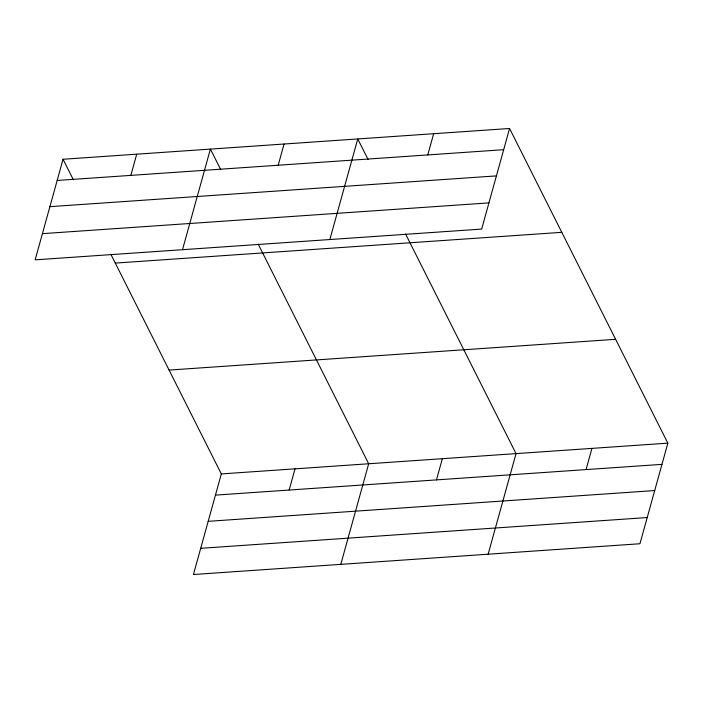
<?xml version="1.0" encoding="UTF-8"?>
<svg xmlns="http://www.w3.org/2000/svg" width="703" height="703" viewBox="0 0 703 703"><rect width="100%" height="100%" fill="white"/><g stroke="black" fill="none" stroke-linecap="round" stroke-linejoin="round"><path stroke-width="1.05" d="M63.05 159.256L35.15 259.846L481.669 229.081L509.561 128.482L63.05 159.256L73.393 179.827M130.846 175.381L136.725 154.177M182.499 249.697L210.399 149.098L220.742 169.669M278.195 165.231L284.074 144.027M110.846 254.275L221.331 473.919L193.439 574.518L639.95 543.744L667.85 443.154L509.561 128.482M329.848 239.538L357.748 138.948L368.1 159.519M289.126 490.053L295.005 468.839M427.776 154.924L433.654 133.719M340.788 564.36L368.68 463.769L258.194 244.126M436.475 479.894L442.363 458.69M488.137 554.21L516.037 453.611L405.552 233.967M586.065 469.586L591.944 448.382M57.163 180.46L503.682 149.695M49.904 206.656L496.415 175.891M42.417 233.651L488.937 202.886M115.283 263.089L561.802 232.324M169.098 370.077L615.617 339.312M221.331 473.919L667.85 443.154M215.452 495.123L661.971 464.358M208.185 521.327L654.704 490.553M200.698 548.314L647.217 517.549"/></g></svg>
